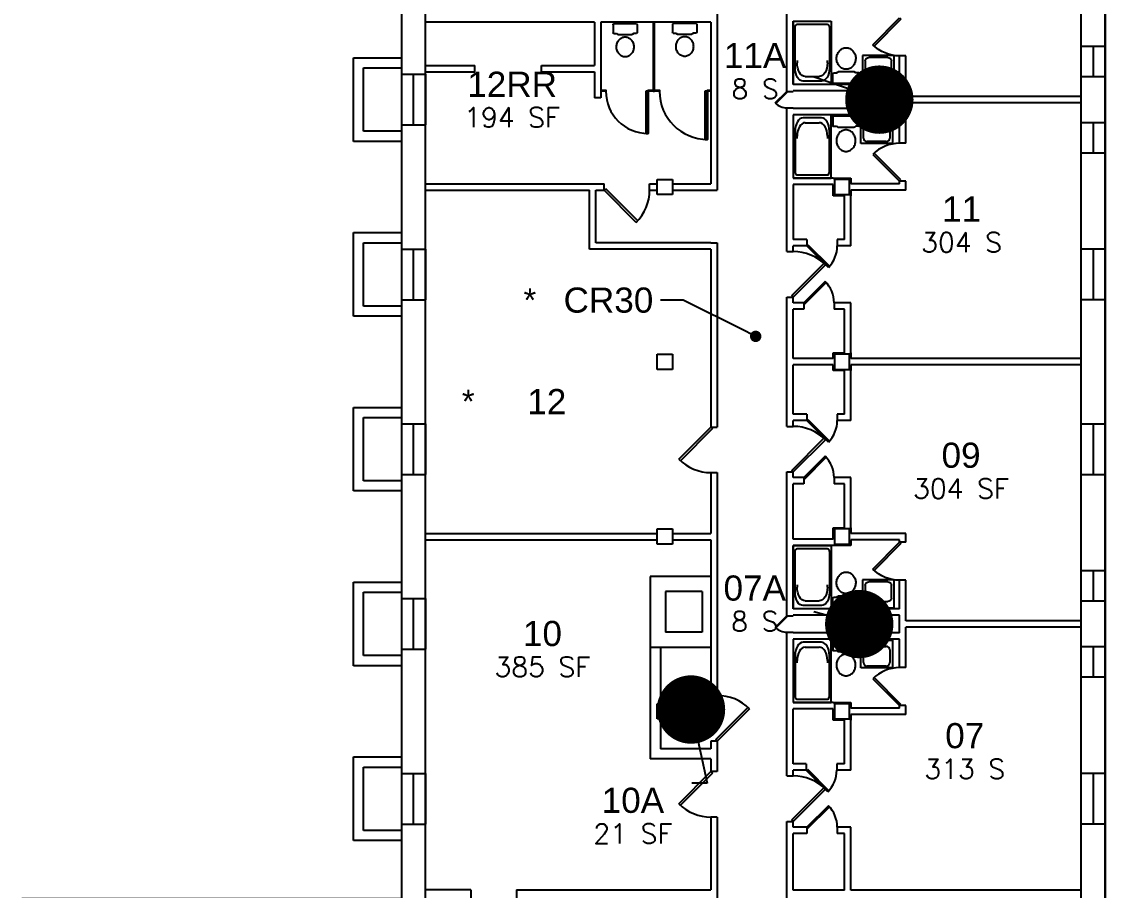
# Model space of a CAD drawing. Header units: inches. Extents: x 3065714 to 3066071, y 1244958 to 1245337.
# Drawn here: x 3065849.7 to 3065921, y 1245172.7 to 1245229.8 of the extents above; entities that cross this region are included whole.
import ezdxf
from ezdxf import colors
from ezdxf.entities.mleader import LeaderData, LeaderLine
from ezdxf.enums import TextEntityAlignment as Align
from ezdxf.math import Vec2, Vec3

# ---------------------------------------------------------------- set-up
doc = ezdxf.new("R2010")
doc.units = ezdxf.units.IN
doc.header["$MEASUREMENT"] = 0
for name, color, linetype in [('A-DOOR', 2, 'Continuous'), ('A-FLOR-TPTN', 3, 'Continuous'), ('A-GLAZ', 2, 'Continuous'), ('A-SPAC-ANOT', 7, 'Continuous'), ('A-SPAC-GROS', 6, 'Continuous'), ('A-SPAC-RMNO', 4, 'Continuous'), ('A-SPAC-RMTW', 4, 'Continuous'), ('A-WALL', 7, 'Continuous'), ('P-FIXT', 3, 'Continuous'), ('S-COLS', 5, 'Continuous')]:
    doc.layers.add(name, color=color, linetype=linetype)
doc.styles.add('FAI1', font='arial.ttf')
doc.styles.add('ROMANS', font='romans.shx')
doc.styles.add('SIMPLEX', font='simplex')
doc.styles.get("Standard").update_dxf_attribs({"font": 'arial.ttf'})
doc.dimstyles.get("Standard").update_dxf_attribs({"dimtxt": 0.18, "dimasz": 0.18, "dimexe": 0.18, "dimexo": 0.0625, "dimgap": 0.09, "dimtad": 0, "dimtih": 1, "dimtoh": 1, "dimdec": 4, "dimzin": 0, "dimdsep": 46, "dimtxsty": 'Standard', "dimcen": 0.09, "dimadec": 0, "dimazin": 0, "dimtfac": 1, "dimtdec": 4, "dimtofl": 0, "dimtmove": 0, "dimatfit": 3, "dimfxl": 1, "dimtolj": 1, "dimtzin": 0, "dimarcsym": 0})

# ---------------------------------------------------------------- blocks, each defined once
blk = doc.blocks.new('AB141')
for p, q in [((1, 0.5), (0, 0.5)), ((0, 0.5), (0, -0.5)), ((0.05, 0.395071), (0.05, -0.395071)), ((0.743209, 0.45), (0.104929, 0.45)), ((0.624759, 0.4), (0.660817, 0.4)), ((1, -0.5), (1, 0.5)), ((0.874759, 0.186058), (0.874759, -0.186058)), ((0.95, -0.243209), (0.95, 0.243209)), ((0, -0.5), (1, -0.5)), ((0.104929, -0.45), (0.743209, -0.45)), ((0.660817, -0.4), (0.624759, -0.4))]:
    blk.add_line(p, q)
for centre, radius, start, end in [((0.104929, 0.395071), 0.054929, 90, 180), ((0.660817, 0.186058), 0.213942, 0, 90), ((0.743209, 0.243209), 0.206791, 0, 90), ((0.660817, -0.186058), 0.213942, 270, 0), ((0.743209, -0.243209), 0.206791, 270, 0), ((0.104929, -0.395071), 0.054929, 180, 270)]:
    blk.add_arc(centre, radius, start, end)
blk = doc.blocks.new('AD131')
for p, q in [((0.03333, -0.475023), (0.03333, 0.475023)), ((0.05833, 0.500023), (0.298978, 0.500023)), ((0.323978, 0.475023), (0.323978, 0.362171)), ((0.323978, 0.362171), (0.354249, 0.298611)), ((0.354249, 0.298611), (0.354249, -0.298611)), ((0.323978, -0.362171), (0.354249, -0.298611)), ((0.05833, -0.500023), (0.298978, -0.500023)), ((0.323978, -0.475023), (0.323978, -0.362171))]:
    blk.add_line(p, q)
blk.add_lwpolyline([(1.033321, -0.002131, 0.084445), (1.00948, 0.138025, 0.091522), (0.944276, 0.252035, 0.103706), (0.835094, 0.337134, 0.134256), (0.729302, 0.357313, 0.114344), (0.615596, 0.330966, 0.103706), (0.514328, 0.252035, 0.091522), (0.449124, 0.138025, 0.084445), (0.425283, -0.002131, 0.084445), (0.449124, -0.142287, 0.091522), (0.514328, -0.256296, 0.103706), (0.615596, -0.335228, 0.114344), (0.729302, -0.361575, 0.114344), (0.843008, -0.335228, 0.103706), (0.944276, -0.256296, 0.091522), (1.00948, -0.142287, 0.084445)], format="xyb", close=True)
for centre, start, end in [((0.05833, 0.475023), 90, 180), ((0.298978, 0.475023), 0, 90), ((0.05833, -0.475023), 180, 270), ((0.298978, -0.475023), 270, 0)]:
    blk.add_arc(centre, 0.025, start, end)
blk = doc.blocks.new('AC141')
for p, q in [((0, 0.5), (1, 0.5)), ((0, -0.5), (0, 0.5)), ((0.346581, 0.4183), (0.810283, 0.4183)), ((1, 0.5), (1, -0.5)), ((0.0753, 0.12255), (0.145017, 0.12255)), ((0.0753, -0.12255), (0.0753, 0.12255)), ((0.145017, 0.12255), (0.145017, -0.12255)), ((0.226581, -0.2983), (0.226581, 0.2983)), ((0.930283, 0.2983), (0.930283, -0.2983)), ((0.145017, -0.12255), (0.0753, -0.12255)), ((1, -0.5), (0, -0.5)), ((0.810283, -0.4183), (0.346581, -0.4183))]:
    blk.add_line(p, q)
for centre, start, end in [((0.346581, 0.2983), 90, 180), ((0.810283, 0.2983), 0, 90), ((0.346581, -0.2983), 180, 270), ((0.810283, -0.2983), 270, 0)]:
    blk.add_arc(centre, 0.12, start, end)
blk = doc.blocks.new('ADO101')
for p, q in [((0.465624, -0.034373), (-0.240645, 0.671896)), ((-0.207108, 0.707105), (0.499997, 0)), ((0.499997, 0), (0.465624, -0.034373))]:
    blk.add_line(p, q)
blk.add_arc((0.499997, 0), 0.999997, 135, 180)
blk = doc.blocks.new('AWI002')
blk.add_line((-0.5, -1), (0.5, -1))
blk = doc.blocks.new('ADO001')
for p, q in [((0.207106, 0.707105), (-0.499999, 0)), ((-0.465625, -0.034373), (0.240643, 0.671896)), ((-0.499999, 0), (-0.465625, -0.034373))]:
    blk.add_line(p, q)
blk.add_arc((-0.499999, 0), 0.999997, 0, 45)
blk = doc.blocks.new('FMGRM1')
at = {"style": 'FAI1'}
for tag, p in [('DATA1', (0, -0.2836)), ('DATA2', (0, -0.443)), ('DATA3', (0, -0.6024)), ('DATA4', (0, -0.7618)), ('DATA5', (0, -0.9213))]:
    blk.add_attdef(tag, text='', height=0.1172, dxfattribs=at).set_placement(p, align=Align.CENTER)
at = {"layer": 'A-SPAC-RMNO', "style": 'FAI1'}
blk.add_attdef('RMNUMB', text='', height=0.16, dxfattribs=at).set_placement((0, 0), align=Align.MIDDLE)
blk = doc.blocks.new('AE141')
for p, q in [((0.5, 0), (0.451, 0)), ((0.451, 0), (0.451, -1)), ((0.5, -1), (0.451, -1))]:
    blk.add_line(p, q)
blk.add_arc((0.5, 0), 1, 180, 270)
at = {"linetype": 'Continuous'}
for points in [[(0.451, 0), (0.451, -1), (0.451, -1, 1), (0.451, 0, 1)], [(0.5, 0, 1), (0.5, -1, 1), (0.451, -1, 1), (0.451, 0, 1)], [(0.5, 0), (0.5, 0, 1), (0.451, 0, 1), (0.451, 0)], [(0.5, 0), (0.5, -1), (0.451, -0.999), (0.451, 0)], [(0.5, 0), (0.5, -1), (0.5, -1, 1), (0.5, 0, 1)], [(0.5, -1), (0.5, -1, 1), (0.451, -1, 1), (0.451, -0.999)]]:
    blk.add_3dface(points, dxfattribs=at)
blk = doc.blocks.new('_Dot')
at = {"color": 0, "linetype": 'ByBlock', "lineweight": -2}
blk.add_line((-0.5, 0), (-1, 0), dxfattribs=at)
at = {"color": 0, "linetype": 'ByBlock', "const_width": 0.5}
blk.add_lwpolyline([(-0.25, 0, 1), (0.25, 0, 1)], format="xyb", close=True, dxfattribs=at)
blk = doc.blocks.new('SEECHART')
blk.add_text('*', height=0.15).set_placement((0, 0), align=Align.MIDDLE_CENTER)

msp = doc.modelspace()

# ---------------------------------------------------------------- linework, layer by layer
at = {"layer": 'A-FLOR-TPTN'}
for points in [[(3065891.251, 1245229.798), (3065891.251, 1245225.261), (3065891.334, 1245225.261), (3065891.334, 1245229.798)], [(3065887.808, 1245225.345), (3065888.141, 1245225.345), (3065888.141, 1245225.261), (3065887.808, 1245225.261)], [(3065891.251, 1245225.261), (3065890.917, 1245225.261), (3065890.917, 1245225.345), (3065891.251, 1245225.345)], [(3065891.334, 1245225.345), (3065891.667, 1245225.345), (3065891.667, 1245225.261), (3065891.334, 1245225.261)], [(3065895.047, 1245225.261), (3065894.834, 1245225.261), (3065894.834, 1245225.345), (3065895.058, 1245225.345)]]:
    msp.add_lwpolyline(points, dxfattribs=at)
at = {"layer": 'A-GLAZ'}
for p, q in [((3065919.432, 1245226.215), (3065919.432, 1245228.215)), ((3065921.016, 1245226.215), (3065921.016, 1245228.215)), ((3065874.683, 1245226.382), (3065874.683, 1245223.048)), ((3065876.266, 1245226.382), (3065876.266, 1245223.048)), ((3065919.432, 1245221.215), (3065919.432, 1245223.215)), ((3065921.016, 1245221.215), (3065921.016, 1245223.215)), ((3065874.683, 1245214.882), (3065874.683, 1245211.548)), ((3065876.266, 1245214.882), (3065876.266, 1245211.548)), ((3065919.432, 1245211.548), (3065919.432, 1245214.882)), ((3065921.016, 1245211.548), (3065921.016, 1245214.882)), ((3065874.683, 1245203.382), (3065874.683, 1245200.048)), ((3065876.266, 1245203.382), (3065876.266, 1245200.048)), ((3065919.432, 1245200.048), (3065919.432, 1245203.382)), ((3065921.016, 1245200.048), (3065921.016, 1245203.382)), ((3065919.432, 1245191.715), (3065919.432, 1245193.715)), ((3065921.016, 1245191.715), (3065921.016, 1245193.715)), ((3065874.683, 1245191.882), (3065874.683, 1245188.548)), ((3065876.266, 1245191.882), (3065876.266, 1245188.548)), ((3065919.432, 1245186.715), (3065919.432, 1245188.715)), ((3065921.016, 1245186.715), (3065921.016, 1245188.715)), ((3065874.683, 1245180.382), (3065874.683, 1245177.048)), ((3065876.266, 1245180.382), (3065876.266, 1245177.048)), ((3065919.432, 1245177.048), (3065919.432, 1245180.382)), ((3065921.016, 1245177.048), (3065921.016, 1245180.382))]:
    msp.add_line(p, q, dxfattribs=at)
at = {"layer": 'A-SPAC-GROS'}
msp.add_lwpolyline([(3065874.683, 1245172.132), (3065849.683, 1245172.132), (3065849.683, 1245162.132), (3065874.683, 1245162.132), (3065874.683, 1245126.632), (3065895.064, 1245126.632), (3065900.564, 1245126.632), (3065921.016, 1245126.632), (3065921.016, 1245312.465), (3065917.016, 1245312.465), (3065917.016, 1245321.465), (3065902.349, 1245321.465), (3065893.349, 1245321.465), (3065888.683, 1245321.465), (3065888.683, 1245312.465), (3065874.683, 1245312.465)], close=True, dxfattribs=at)
at = {"layer": 'A-WALL'}
for p, q in [((3065874.683, 1245312.465), (3065874.683, 1245169.548)), ((3065921.016, 1245312.465), (3065921.016, 1245169.724)), ((3065876.266, 1245169.548), (3065876.266, 1245310.882)), ((3065919.432, 1245169.724), (3065919.432, 1245310.866)), ((3065900.058, 1245225.257), (3065900.058, 1245234.715)), ((3065895.474, 1245230.491), (3065895.474, 1245218.757)), ((3065887.391, 1245229.798), (3065876.266, 1245229.798)), ((3065887.391, 1245229.798), (3065887.391, 1245226.965)), ((3065895.058, 1245229.798), (3065887.808, 1245229.798)), ((3065887.808, 1245229.798), (3065887.808, 1245224.84)), ((3065895.058, 1245229.798), (3065895.058, 1245219.173)), ((3065900.474, 1245229.882), (3065900.474, 1245225.715)), ((3065921.016, 1245228.215), (3065919.432, 1245228.215)), ((3065907.891, 1245227.59), (3065907.474, 1245227.59)), ((3065907.474, 1245225.715), (3065907.474, 1245227.59)), ((3065907.891, 1245224.923), (3065907.891, 1245227.59)), ((3065871.516, 1245221.965), (3065871.516, 1245227.465)), ((3065871.516, 1245227.465), (3065874.683, 1245227.465)), ((3065872.183, 1245222.632), (3065872.183, 1245226.798)), ((3065872.183, 1245226.798), (3065874.683, 1245226.798)), ((3065874.683, 1245226.382), (3065876.266, 1245226.382)), ((3065887.391, 1245226.548), (3065887.391, 1245224.84)), ((3065921.016, 1245226.215), (3065919.432, 1245226.215)), ((3065907.474, 1245225.715), (3065900.474, 1245225.715)), ((3065887.808, 1245224.84), (3065887.391, 1245224.84)), ((3065900.058, 1245225.257), (3065900.474, 1245225.257)), ((3065900.474, 1245225.298), (3065900.474, 1245225.257)), ((3065907.474, 1245225.298), (3065900.474, 1245225.298)), ((3065907.474, 1245224.132), (3065907.474, 1245225.298)), ((3065919.432, 1245224.923), (3065907.891, 1245224.923)), ((3065900.058, 1245214.715), (3065900.058, 1245224.173)), ((3065900.058, 1245224.173), (3065900.474, 1245224.173)), ((3065900.474, 1245224.173), (3065900.474, 1245224.132)), ((3065907.474, 1245224.132), (3065900.474, 1245224.132)), ((3065919.432, 1245224.507), (3065907.891, 1245224.507)), ((3065907.891, 1245221.84), (3065907.891, 1245224.507)), ((3065907.474, 1245223.715), (3065900.474, 1245223.715)), ((3065900.474, 1245223.715), (3065900.474, 1245219.548)), ((3065907.474, 1245221.84), (3065907.474, 1245223.715)), ((3065919.432, 1245223.215), (3065921.016, 1245223.215)), ((3065874.683, 1245222.632), (3065872.183, 1245222.632)), ((3065874.683, 1245223.048), (3065876.266, 1245223.048)), ((3065874.683, 1245221.965), (3065871.516, 1245221.965)), ((3065907.891, 1245221.84), (3065907.474, 1245221.84)), ((3065919.432, 1245221.215), (3065921.016, 1245221.215)), ((3065876.266, 1245219.173), (3065888.016, 1245219.173)), ((3065888.016, 1245218.757), (3065888.016, 1245219.173)), ((3065891.016, 1245218.757), (3065891.016, 1245219.173)), ((3065891.016, 1245219.173), (3065891.516, 1245219.173)), ((3065892.516, 1245219.173), (3065895.058, 1245219.173)), ((3065903.099, 1245219.548), (3065900.474, 1245219.548)), ((3065903.099, 1245219.132), (3065900.474, 1245219.132)), ((3065900.474, 1245219.132), (3065900.474, 1245215.507)), ((3065903.099, 1245219.548), (3065904.266, 1245219.548)), ((3065903.099, 1245218.382), (3065903.099, 1245219.132)), ((3065904.266, 1245219.548), (3065904.266, 1245219.173)), ((3065904.266, 1245219.548), (3065904.266, 1245219.173)), ((3065907.474, 1245219.173), (3065904.266, 1245219.173)), ((3065907.891, 1245219.34), (3065907.474, 1245219.34)), ((3065907.474, 1245219.173), (3065907.474, 1245219.34)), ((3065907.891, 1245218.757), (3065907.891, 1245219.34)), ((3065876.266, 1245218.757), (3065887.058, 1245218.757)), ((3065887.058, 1245214.882), (3065887.058, 1245218.757)), ((3065887.474, 1245215.298), (3065887.474, 1245218.757)), ((3065887.474, 1245218.757), (3065888.016, 1245218.757)), ((3065891.016, 1245218.757), (3065891.516, 1245218.757)), ((3065892.516, 1245218.757), (3065895.058, 1245218.757)), ((3065895.058, 1245218.757), (3065895.474, 1245218.757)), ((3065903.849, 1245218.382), (3065903.099, 1245218.382)), ((3065903.849, 1245215.507), (3065903.849, 1245218.382)), ((3065904.266, 1245215.09), (3065904.266, 1245218.757)), ((3065904.266, 1245218.757), (3065904.266, 1245218.382)), ((3065907.891, 1245218.757), (3065904.266, 1245218.757)), ((3065871.516, 1245210.465), (3065871.516, 1245215.965)), ((3065871.516, 1245215.965), (3065874.683, 1245215.965)), ((3065901.37, 1245215.507), (3065900.474, 1245215.507)), ((3065901.37, 1245215.507), (3065901.37, 1245215.09)), ((3065903.849, 1245215.507), (3065903.37, 1245215.507)), ((3065903.37, 1245215.507), (3065903.37, 1245215.09)), ((3065872.183, 1245211.132), (3065872.183, 1245215.298)), ((3065872.183, 1245215.298), (3065874.683, 1245215.298)), ((3065874.683, 1245214.882), (3065876.266, 1245214.882)), ((3065895.058, 1245214.882), (3065887.058, 1245214.882)), ((3065895.058, 1245215.298), (3065887.474, 1245215.298)), ((3065895.058, 1245215.298), (3065895.474, 1245215.298)), ((3065895.058, 1245214.882), (3065895.058, 1245203.173)), ((3065895.474, 1245215.298), (3065895.474, 1245203.173)), ((3065900.058, 1245214.715), (3065900.474, 1245214.715)), ((3065900.474, 1245214.715), (3065900.474, 1245215.09)), ((3065901.37, 1245215.09), (3065900.474, 1245215.09)), ((3065904.266, 1245215.09), (3065903.37, 1245215.09)), ((3065921.016, 1245214.882), (3065919.432, 1245214.882)), ((3065874.683, 1245211.132), (3065872.183, 1245211.132)), ((3065874.683, 1245211.548), (3065876.266, 1245211.548)), ((3065900.058, 1245211.715), (3065900.474, 1245211.715)), ((3065900.058, 1245203.215), (3065900.058, 1245211.715)), ((3065900.474, 1245211.34), (3065900.474, 1245211.715)), ((3065901.162, 1245211.34), (3065900.474, 1245211.34)), ((3065901.162, 1245211.34), (3065901.162, 1245210.923)), ((3065904.266, 1245211.34), (3065903.162, 1245211.34)), ((3065903.162, 1245211.34), (3065903.162, 1245210.923)), ((3065904.266, 1245207.673), (3065904.266, 1245211.34)), ((3065921.016, 1245211.548), (3065919.432, 1245211.548)), ((3065874.683, 1245210.465), (3065871.516, 1245210.465)), ((3065900.474, 1245207.673), (3065900.474, 1245210.923)), ((3065901.162, 1245210.923), (3065900.474, 1245210.923)), ((3065903.849, 1245210.923), (3065903.162, 1245210.923)), ((3065903.849, 1245208.048), (3065903.849, 1245210.923)), ((3065903.099, 1245207.673), (3065900.474, 1245207.673)), ((3065903.099, 1245208.048), (3065903.849, 1245208.048)), ((3065903.099, 1245207.673), (3065903.099, 1245208.048)), ((3065904.266, 1245208.048), (3065904.266, 1245207.673)), ((3065919.432, 1245207.673), (3065904.266, 1245207.673)), ((3065900.474, 1245204.007), (3065900.474, 1245207.257)), ((3065903.099, 1245207.257), (3065900.474, 1245207.257)), ((3065903.099, 1245206.882), (3065903.099, 1245207.257)), ((3065903.849, 1245206.882), (3065903.099, 1245206.882)), ((3065903.849, 1245204.007), (3065903.849, 1245206.882)), ((3065919.432, 1245207.257), (3065904.266, 1245207.257)), ((3065904.266, 1245203.59), (3065904.266, 1245207.257)), ((3065904.266, 1245207.257), (3065904.266, 1245206.882)), ((3065871.516, 1245198.965), (3065871.516, 1245204.465)), ((3065871.516, 1245204.465), (3065874.683, 1245204.465)), ((3065901.37, 1245204.007), (3065900.474, 1245204.007)), ((3065901.37, 1245204.007), (3065901.37, 1245203.59)), ((3065903.849, 1245204.007), (3065903.37, 1245204.007)), ((3065903.37, 1245204.007), (3065903.37, 1245203.59)), ((3065872.183, 1245199.632), (3065872.183, 1245203.798)), ((3065872.183, 1245203.798), (3065874.683, 1245203.798)), ((3065874.683, 1245203.382), (3065876.266, 1245203.382)), ((3065900.474, 1245203.215), (3065900.474, 1245203.59)), ((3065901.37, 1245203.59), (3065900.474, 1245203.59)), ((3065904.266, 1245203.59), (3065903.37, 1245203.59)), ((3065919.432, 1245203.382), (3065921.016, 1245203.382)), ((3065895.058, 1245203.173), (3065895.474, 1245203.173)), ((3065900.058, 1245203.215), (3065900.474, 1245203.215)), ((3065874.683, 1245200.048), (3065876.266, 1245200.048)), ((3065895.058, 1245200.173), (3065895.058, 1245196.173)), ((3065895.058, 1245200.173), (3065895.474, 1245200.173)), ((3065895.474, 1245200.173), (3065895.474, 1245185.507)), ((3065900.058, 1245200.215), (3065900.474, 1245200.215)), ((3065900.058, 1245190.757), (3065900.058, 1245200.215)), ((3065900.474, 1245199.84), (3065900.474, 1245200.215)), ((3065901.162, 1245199.84), (3065900.474, 1245199.84)), ((3065901.162, 1245199.84), (3065901.162, 1245199.423)), ((3065904.266, 1245199.84), (3065903.162, 1245199.84)), ((3065903.162, 1245199.84), (3065903.162, 1245199.423)), ((3065904.266, 1245196.173), (3065904.266, 1245199.84)), ((3065919.432, 1245200.048), (3065921.016, 1245200.048)), ((3065874.683, 1245198.965), (3065871.516, 1245198.965)), ((3065874.683, 1245199.632), (3065872.183, 1245199.632)), ((3065900.474, 1245195.798), (3065900.474, 1245199.423)), ((3065901.162, 1245199.423), (3065900.474, 1245199.423)), ((3065903.849, 1245199.423), (3065903.162, 1245199.423)), ((3065903.849, 1245196.548), (3065903.849, 1245199.423)), ((3065876.266, 1245196.173), (3065891.516, 1245196.173)), ((3065892.516, 1245196.173), (3065895.058, 1245196.173)), ((3065903.099, 1245196.548), (3065903.849, 1245196.548)), ((3065903.099, 1245195.798), (3065903.099, 1245196.548)), ((3065904.266, 1245196.548), (3065904.266, 1245196.173)), ((3065907.891, 1245196.173), (3065904.266, 1245196.173)), ((3065907.891, 1245195.59), (3065907.891, 1245196.173)), ((3065876.266, 1245195.757), (3065891.516, 1245195.757)), ((3065892.516, 1245195.757), (3065895.058, 1245195.757)), ((3065895.058, 1245195.757), (3065895.058, 1245185.507)), ((3065903.099, 1245195.798), (3065900.474, 1245195.798)), ((3065903.099, 1245195.382), (3065900.474, 1245195.382)), ((3065900.474, 1245195.382), (3065900.474, 1245191.215)), ((3065904.266, 1245195.382), (3065903.099, 1245195.382)), ((3065904.266, 1245195.757), (3065904.266, 1245195.382)), ((3065907.474, 1245195.757), (3065904.266, 1245195.757)), ((3065907.474, 1245195.59), (3065907.474, 1245195.757)), ((3065907.891, 1245195.59), (3065907.474, 1245195.59)), ((3065891.058, 1245193.34), (3065891.058, 1245188.673)), ((3065895.058, 1245193.34), (3065891.058, 1245193.34)), ((3065921.016, 1245193.715), (3065919.432, 1245193.715)), ((3065871.516, 1245187.465), (3065871.516, 1245192.965)), ((3065871.516, 1245192.965), (3065874.683, 1245192.965)), ((3065907.891, 1245193.09), (3065907.474, 1245193.09)), ((3065907.474, 1245191.215), (3065907.474, 1245193.09)), ((3065907.891, 1245190.423), (3065907.891, 1245193.09)), ((3065872.183, 1245188.132), (3065872.183, 1245192.298)), ((3065872.183, 1245192.298), (3065874.683, 1245192.298)), ((3065874.683, 1245191.882), (3065876.266, 1245191.882)), ((3065892.058, 1245192.34), (3065892.058, 1245189.673)), ((3065894.474, 1245192.34), (3065892.058, 1245192.34)), ((3065894.474, 1245192.34), (3065894.474, 1245189.673)), ((3065907.474, 1245191.215), (3065900.474, 1245191.215)), ((3065921.016, 1245191.715), (3065919.432, 1245191.715)), ((3065900.058, 1245190.757), (3065900.474, 1245190.757)), ((3065900.474, 1245190.798), (3065900.474, 1245190.757)), ((3065907.474, 1245190.798), (3065900.474, 1245190.798)), ((3065907.474, 1245189.632), (3065907.474, 1245190.798)), ((3065919.432, 1245190.423), (3065907.891, 1245190.423)), ((3065919.432, 1245190.007), (3065907.891, 1245190.007)), ((3065907.891, 1245187.34), (3065907.891, 1245190.007)), ((3065894.474, 1245189.673), (3065892.058, 1245189.673)), ((3065900.058, 1245180.215), (3065900.058, 1245189.673)), ((3065900.058, 1245189.673), (3065900.474, 1245189.673)), ((3065900.474, 1245189.673), (3065900.474, 1245189.632)), ((3065907.474, 1245189.632), (3065900.474, 1245189.632)), ((3065907.474, 1245189.215), (3065900.474, 1245189.215)), ((3065900.474, 1245189.215), (3065900.474, 1245185.048)), ((3065907.474, 1245187.34), (3065907.474, 1245189.215)), ((3065874.683, 1245188.548), (3065876.266, 1245188.548)), ((3065895.058, 1245188.673), (3065891.058, 1245188.673)), ((3065891.058, 1245188.673), (3065891.058, 1245181.34)), ((3065891.724, 1245188.673), (3065891.724, 1245184.965)), ((3065921.016, 1245188.715), (3065919.432, 1245188.715)), ((3065874.683, 1245188.132), (3065872.183, 1245188.132)), ((3065874.683, 1245187.465), (3065871.516, 1245187.465)), ((3065907.891, 1245187.34), (3065907.474, 1245187.34)), ((3065921.016, 1245186.715), (3065919.432, 1245186.715)), ((3065895.474, 1245185.507), (3065895.058, 1245185.507)), ((3065903.099, 1245185.048), (3065900.474, 1245185.048)), ((3065903.099, 1245185.048), (3065904.266, 1245185.048)), ((3065904.266, 1245185.048), (3065904.266, 1245184.673)), ((3065904.266, 1245185.048), (3065904.266, 1245184.673)), ((3065907.891, 1245184.84), (3065907.474, 1245184.84)), ((3065907.474, 1245184.673), (3065907.474, 1245184.84)), ((3065907.891, 1245184.257), (3065907.891, 1245184.84)), ((3065900.474, 1245181.007), (3065900.474, 1245184.632)), ((3065903.099, 1245184.632), (3065900.474, 1245184.632)), ((3065903.099, 1245183.882), (3065903.099, 1245184.632)), ((3065907.474, 1245184.673), (3065904.266, 1245184.673)), ((3065904.266, 1245180.59), (3065904.266, 1245184.257)), ((3065904.266, 1245184.257), (3065904.266, 1245183.882)), ((3065907.891, 1245184.257), (3065904.266, 1245184.257)), ((3065891.724, 1245183.965), (3065891.724, 1245182.007)), ((3065903.849, 1245183.882), (3065903.099, 1245183.882)), ((3065903.849, 1245181.007), (3065903.849, 1245183.882)), ((3065895.058, 1245182.007), (3065891.724, 1245182.007)), ((3065895.058, 1245182.507), (3065895.058, 1245182.007)), ((3065895.474, 1245182.507), (3065895.058, 1245182.507)), ((3065895.474, 1245182.507), (3065895.474, 1245180.507)), ((3065871.516, 1245175.965), (3065871.516, 1245181.465)), ((3065871.516, 1245181.465), (3065874.683, 1245181.465)), ((3065895.058, 1245181.34), (3065891.058, 1245181.34)), ((3065895.058, 1245181.34), (3065895.058, 1245180.507)), ((3065872.183, 1245176.632), (3065872.183, 1245180.798)), ((3065872.183, 1245180.798), (3065874.683, 1245180.798)), ((3065895.474, 1245180.507), (3065895.058, 1245180.507)), ((3065901.333, 1245181.007), (3065900.474, 1245181.007)), ((3065900.474, 1245180.215), (3065900.474, 1245180.59)), ((3065901.333, 1245180.59), (3065900.474, 1245180.59)), ((3065901.333, 1245181.007), (3065901.333, 1245180.59)), ((3065903.849, 1245181.007), (3065903.333, 1245181.007)), ((3065903.333, 1245181.007), (3065903.333, 1245180.59)), ((3065904.266, 1245180.59), (3065903.333, 1245180.59)), ((3065874.683, 1245180.382), (3065876.266, 1245180.382)), ((3065900.058, 1245180.215), (3065900.474, 1245180.215)), ((3065921.016, 1245180.382), (3065919.432, 1245180.382)), ((3065874.683, 1245177.048), (3065876.266, 1245177.048)), ((3065895.474, 1245177.507), (3065895.058, 1245177.507)), ((3065895.058, 1245177.507), (3065895.058, 1245172.715)), ((3065895.474, 1245177.507), (3065895.474, 1245170.569)), ((3065900.058, 1245177.215), (3065900.474, 1245177.215)), ((3065900.058, 1245170.628), (3065900.058, 1245177.215)), ((3065900.474, 1245176.84), (3065900.474, 1245177.215)), ((3065901.37, 1245176.84), (3065900.474, 1245176.84)), ((3065901.37, 1245176.84), (3065901.37, 1245176.423)), ((3065904.266, 1245176.84), (3065903.37, 1245176.84)), ((3065903.37, 1245176.84), (3065903.37, 1245176.423)), ((3065904.266, 1245172.711), (3065904.266, 1245176.84)), ((3065921.016, 1245177.048), (3065919.432, 1245177.048)), ((3065874.683, 1245176.632), (3065872.183, 1245176.632)), ((3065900.474, 1245172.711), (3065900.474, 1245176.423)), ((3065901.37, 1245176.423), (3065900.474, 1245176.423)), ((3065903.849, 1245176.423), (3065903.37, 1245176.423)), ((3065903.849, 1245172.711), (3065903.849, 1245176.423)), ((3065874.683, 1245175.965), (3065871.516, 1245175.965)), ((3065879.248, 1245172.715), (3065876.266, 1245172.715)), ((3065879.248, 1245172.715), (3065879.248, 1245171.382)), ((3065882.248, 1245172.715), (3065895.058, 1245172.715)), ((3065882.248, 1245172.715), (3065882.248, 1245171.382)), ((3065903.849, 1245172.711), (3065900.474, 1245172.711)), ((3065919.432, 1245172.711), (3065904.266, 1245172.711))]:
    msp.add_line(p, q, dxfattribs=at)
at = {"layer": 'A-WALL', "flags": 128}
for points in [[(3065876.266, 1245226.965), (3065879.516, 1245226.965)], [(3065879.516, 1245226.548), (3065879.516, 1245226.965)], [(3065883.891, 1245226.965), (3065887.391, 1245226.965)], [(3065883.891, 1245226.548), (3065883.891, 1245226.965)], [(3065876.266, 1245226.548), (3065879.516, 1245226.548)], [(3065883.891, 1245226.548), (3065887.391, 1245226.548)]]:
    msp.add_lwpolyline(points, dxfattribs=at)
at = {"layer": 'S-COLS'}
for p, q in [((3065891.516, 1245219.465), (3065892.516, 1245219.465)), ((3065891.516, 1245218.465), (3065891.516, 1245219.465)), ((3065892.516, 1245219.465), (3065892.516, 1245218.465)), ((3065903.183, 1245219.465), (3065903.183, 1245218.465)), ((3065904.183, 1245219.465), (3065903.183, 1245219.465)), ((3065904.183, 1245218.465), (3065904.183, 1245219.465)), ((3065892.516, 1245218.465), (3065891.516, 1245218.465)), ((3065903.183, 1245218.465), (3065904.183, 1245218.465)), ((3065891.516, 1245207.965), (3065892.516, 1245207.965)), ((3065891.516, 1245206.965), (3065891.516, 1245207.965)), ((3065892.516, 1245207.965), (3065892.516, 1245206.965)), ((3065903.183, 1245207.965), (3065903.183, 1245206.965)), ((3065904.183, 1245207.965), (3065903.183, 1245207.965)), ((3065904.183, 1245206.965), (3065904.183, 1245207.965)), ((3065892.516, 1245206.965), (3065891.516, 1245206.965)), ((3065903.183, 1245206.965), (3065904.183, 1245206.965)), ((3065891.516, 1245196.465), (3065892.516, 1245196.465)), ((3065891.516, 1245195.465), (3065891.516, 1245196.465)), ((3065892.516, 1245196.465), (3065892.516, 1245195.465)), ((3065903.183, 1245196.465), (3065903.183, 1245195.465)), ((3065904.183, 1245196.465), (3065903.183, 1245196.465)), ((3065904.183, 1245195.465), (3065904.183, 1245196.465)), ((3065892.516, 1245195.465), (3065891.516, 1245195.465)), ((3065903.183, 1245195.465), (3065904.183, 1245195.465)), ((3065891.516, 1245184.965), (3065892.516, 1245184.965)), ((3065891.516, 1245183.965), (3065891.516, 1245184.965)), ((3065892.516, 1245184.965), (3065892.516, 1245183.965)), ((3065903.183, 1245184.965), (3065903.183, 1245183.965)), ((3065904.183, 1245184.965), (3065903.183, 1245184.965)), ((3065904.183, 1245183.965), (3065904.183, 1245184.965)), ((3065892.516, 1245183.965), (3065891.516, 1245183.965)), ((3065903.183, 1245183.965), (3065904.183, 1245183.965))]:
    msp.add_line(p, q, dxfattribs=at)

# ---------------------------------------------------------------- block references
at = {"layer": 'A-DOOR'}
for name, p, xscale, yscale, zscale, rotation in [('ADO001', (3065907.474, 1245228.84), -2.5, 2.5, 6.666666666666666, 90.00000000000007), ('ADO101', (3065900.058, 1245224.715), 1.083333333333333, 1.083333333333333, 6.666666666666666, 90), ('ADO001', (3065907.474, 1245220.59), 2.5, 2.5, 6.666666666666666, 90), ('ADO101', (3065889.516, 1245218.757), 3.000009000027006, 3.000009000027006, 10.00003000009002, 180), ('ADO101', (3065900.474, 1245213.215), 3, 3, 6.666666666666666, 270), ('ADO101', (3065902.37, 1245215.09), 2, 2, 6.666666666666666, 180), ('ADO101', (3065902.37, 1245203.59), 2, 2, 6.666666666666666, 180), ('ADO101', (3065895.058, 1245201.673), 3, 3, 6.666666666666666, 90), ('ADO101', (3065900.474, 1245201.715), 3, 3, 6.666666666666666, 270), ('ADO001', (3065907.474, 1245194.34), -2.5, 2.5, 6.666666666666666, 90.00000000000007), ('ADO101', (3065900.058, 1245190.215), 1.083333333333333, 1.083333333333333, 6.666666666666666, 90), ('ADO001', (3065907.474, 1245186.09), 2.5, 2.5, 6.666666666666666, 90), ('ADO101', (3065895.474, 1245184.007), 3, 3, 6.666666666666666, 270), ('ADO101', (3065895.058, 1245179.007), 3, 3, 6.666666666666666, 90), ('ADO101', (3065902.333, 1245180.59), 2, 2, 6.666666666666666, 180), ('ADO101', (3065900.474, 1245178.715), 3, 3, 6.666666666666666, 270)]:
    msp.add_blockref(name, p, dxfattribs=dict(at, xscale=xscale, yscale=yscale, zscale=zscale, rotation=rotation))
at = {"layer": 'A-DOOR', "xscale": 2, "yscale": 2, "zscale": 6.666666666666666}
for p in [(3065902.162, 1245211.34), (3065902.162, 1245199.84), (3065902.37, 1245176.84)]:
    msp.add_blockref('ADO001', p, dxfattribs=at)
at = {"layer": 'A-FLOR-TPTN', "rotation": 359.9995806169268}
for p, xscale, yscale, zscale in [((3065889.529, 1245225.261), 2.776406042523943, 2.776406042523943, 4.383799014511515), ((3065893.251, 1245225.261), 3.166666666666648, 3.166666666666648, 5)]:
    msp.add_blockref('AE141', p, dxfattribs=dict(at, xscale=xscale, yscale=yscale, zscale=zscale))
at = {"layer": 'A-GLAZ', "zscale": 3}
for p, xscale, yscale, rotation in [((3065921.016, 1245227.215), 2, 0.7917717499999999, 270), ((3065874.683, 1245224.715), 3.333333333333333, 0.7916666666666666, 90), ((3065921.016, 1245222.215), 2, 0.7917717499999999, 270), ((3065874.683, 1245213.215), 3.333333333333333, 0.7916666666666666, 90), ((3065921.016, 1245213.215), 3.333333333333333, 0.7917717499999999, 270), ((3065874.683, 1245201.715), 3.333333333333333, 0.7916666666666666, 90), ((3065921.016, 1245201.715), 3.333333333333333, 0.7917717499999999, 270), ((3065921.016, 1245192.715), 2, 0.7917717499999999, 270), ((3065874.683, 1245190.215), 3.333333333333333, 0.7916666666666666, 90), ((3065921.016, 1245187.715), 2, 0.7917717499999999, 270), ((3065874.683, 1245178.715), 3.333333333333333, 0.7916666666666666, 90), ((3065921.016, 1245178.715), 3.333333333333333, 0.7917717499999999, 270)]:
    msp.add_blockref('AWI002', p, dxfattribs=dict(at, xscale=xscale, yscale=yscale, rotation=rotation))
at = {"layer": 'A-SPAC-ANOT', "xscale": 10.34166666666667, "yscale": 10.34166666666667, "zscale": 10.34166666666667}
for p in [(3065883.136, 1245211.523), (3065879.078, 1245204.856)]:
    msp.add_blockref('SEECHART', p, dxfattribs=at)
at = {"layer": 'A-SPAC-RMTW'}
ref = msp.add_blockref('FMGRM1', (3065897.961, 1245227.612), dxfattribs=dict(at, xscale=10.34166666666666, yscale=10.34166666666666, zscale=10.34166666666666))
ref.add_attrib('RMNUMB', '11A', dxfattribs={"layer": 'A-SPAC-RMNO', "height": 1.6547, "style": 'FAI1'}).set_placement((3065897.961, 1245227.612), align=Align.MIDDLE)
ref = msp.add_blockref('FMGRM1', (3065881.967, 1245225.735), dxfattribs=dict(at, xscale=10.34166666666667, yscale=10.34166666666667, zscale=10.34166666666667))
ref.add_attrib('RMNUMB', '12RR', dxfattribs={"layer": 'A-SPAC-RMNO', "height": 1.6547, "style": 'FAI1'}).set_placement((3065881.967, 1245225.735), align=Align.MIDDLE)
ref = msp.add_blockref('FMGRM1', (3065911.553, 1245217.515), dxfattribs=dict(at, xscale=10.34166666666666, yscale=10.34166666666666, zscale=10.34166666666666))
ref.add_attrib('RMNUMB', '11', dxfattribs={"layer": 'A-SPAC-RMNO', "height": 1.6547, "style": 'FAI1'}).set_placement((3065911.553, 1245217.515), align=Align.MIDDLE)
ref = msp.add_blockref('FMGRM1', (3065888.307, 1245211.523), dxfattribs=dict(at, xscale=10.34166666666666, yscale=10.34166666666666, zscale=10.34166666666666))
ref.add_attrib('RMNUMB', 'CR30', dxfattribs={"layer": 'A-SPAC-RMNO', "height": 1.6547, "style": 'FAI1'}).set_placement((3065888.307, 1245211.523), align=Align.MIDDLE)
ref = msp.add_blockref('FMGRM1', (3065884.249, 1245204.856), dxfattribs=dict(at, xscale=10.34166666666666, yscale=10.34166666666666, zscale=10.34166666666666))
ref.add_attrib('RMNUMB', '12', dxfattribs={"layer": 'A-SPAC-RMNO', "height": 1.6547, "style": 'FAI1'}).set_placement((3065884.249, 1245204.856), align=Align.MIDDLE)
ref = msp.add_blockref('FMGRM1', (3065911.52, 1245201.318), dxfattribs=dict(at, xscale=10.34166666666666, yscale=10.34166666666666, zscale=10.34166666666666))
ref.add_attrib('RMNUMB', '09', dxfattribs={"layer": 'A-SPAC-RMNO', "height": 1.6547, "style": 'FAI1'}).set_placement((3065911.52, 1245201.318), align=Align.MIDDLE)
ref = msp.add_blockref('FMGRM1', (3065897.939, 1245192.578), dxfattribs=dict(at, xscale=10.34166666666666, yscale=10.34166666666666, zscale=10.34166666666666))
ref.add_attrib('RMNUMB', '07A', dxfattribs={"layer": 'A-SPAC-RMNO', "height": 1.6547, "style": 'FAI1'}).set_placement((3065897.939, 1245192.578), align=Align.MIDDLE)
ref = msp.add_blockref('FMGRM1', (3065883.964, 1245189.589), dxfattribs=dict(at, xscale=10.34166666666666, yscale=10.34166666666666, zscale=10.34166666666666))
ref.add_attrib('RMNUMB', '10', dxfattribs={"layer": 'A-SPAC-RMNO', "height": 1.6547, "style": 'FAI1'}).set_placement((3065883.964, 1245189.589), align=Align.MIDDLE)
ref = msp.add_blockref('FMGRM1', (3065911.761, 1245182.867), dxfattribs=dict(at, xscale=10.34166666666666, yscale=10.34166666666666, zscale=10.34166666666666))
ref.add_attrib('RMNUMB', '07', dxfattribs={"layer": 'A-SPAC-RMNO', "height": 1.6547, "style": 'FAI1'}).set_placement((3065911.761, 1245182.867), align=Align.MIDDLE)
ref = msp.add_blockref('FMGRM1', (3065889.918, 1245178.614), dxfattribs=dict(at, xscale=10.34166666666666, yscale=10.34166666666666, zscale=10.34166666666666))
ref.add_attrib('RMNUMB', '10A', dxfattribs={"layer": 'A-SPAC-RMNO', "height": 1.6547, "style": 'FAI1'}).set_placement((3065889.918, 1245178.614), align=Align.MIDDLE)
at = {"layer": 'P-FIXT', "xscale": -2.166666666666667, "yscale": 1.583333333333333}
for p, rotation in [((3065889.406, 1245229.761), 89.99999846476567), ((3065893.325, 1245229.793), 90.00000153523435)]:
    msp.add_blockref('AD131', p, dxfattribs=dict(at, rotation=rotation))
at = {"layer": 'P-FIXT'}
for name, p, xscale, yscale, zscale, rotation in [('AB141', (3065901.724, 1245229.882), -4.166666666666666, 2.5, 1.5, 90), ('AD131', (3065903.959, 1245225.715), -2.333333333333333, 1.75, 1.416666666666667, 270), ('AC141', (3065906.074, 1245225.776), -1.833333333333333, 2.083333333333333, 0.75, 270), ('AB141', (3065901.724, 1245219.548), 4.166666666666666, 2.5, 1.5, 90), ('AD131', (3065903.948, 1245223.715), 2.333333333333333, 1.75, 1.416666666666667, 270), ('AC141', (3065905.967, 1245223.654), 1.833333333333333, 2.083333333333333, 0.75, 270), ('AB141', (3065901.724, 1245195.382), -4.166666666666666, 2.5, 1.5, 90), ('AD131', (3065903.959, 1245191.215), -2.333333333333333, 1.75, 1.416666666666667, 270), ('AC141', (3065906.074, 1245191.276), -1.833333333333333, 2.083333333333333, 0.75, 270), ('AB141', (3065901.724, 1245185.048), 4.166666666666666, 2.5, 1.5, 90), ('AD131', (3065903.948, 1245189.215), 2.333333333333333, 1.75, 1.416666666666667, 270), ('AC141', (3065905.967, 1245189.154), 1.833333333333333, 2.083333333333333, 0.75, 270)]:
    msp.add_blockref(name, p, dxfattribs=dict(at, xscale=xscale, yscale=yscale, zscale=zscale, rotation=rotation))

# ---------------------------------------------------------------- texts
at = {"layer": 'A-SPAC-ANOT', "style": 'ROMANS'}
for s, p in [('8 S', (3065897.961, 1245224.768)), ('194 SF', (3065881.967, 1245222.892)), ('304 S', (3065911.553, 1245214.671)), ('304 SF', (3065911.52, 1245198.474)), ('8 S', (3065897.939, 1245189.734)), ('385 SF', (3065883.964, 1245186.745)), ('313 S', (3065911.761, 1245180.023)), ('21 SF', (3065889.918, 1245175.77))]:
    msp.add_text(s, height=1.2927, dxfattribs=at).set_placement(p, align=Align.CENTER)

# ---------------------------------------------------------------- leaders
at = {"layer": 'A-SPAC-RMTW'}
for points in [[(3065906.141, 1245224.71), (3065901.839, 1245226.19)], [(3065904.817, 1245190.208), (3065901.817, 1245191.019)], [(3065893.743, 1245184.585), (3065894.813, 1245179.75), (3065893.796, 1245179.75)]]:
    msp.add_leader(points, dimstyle='Standard', override={"dimscale": 192, "dimasz": 0.09375, "dimlunit": 4, "dimtmove": 2, "dimldrblk": 'DotSmall'}, dxfattribs=at)
ml = msp.add_multileader_mtext('Standard', dxfattribs=at)
ml.set_content('', color=256, style='SIMPLEX')
ml.set_leader_properties()
ml.set_arrow_properties(name='DOT')
ml.build(insert=Vec2(0, 0))
ml.multileader.update_dxf_attribs({"text_left_attachment_type": 2, "text_right_attachment_type": 2, "dogleg_length": 0.0938, "arrow_head_size": 0.75, "scale": 192})
ctx = ml.context
ctx.base_point, ctx.scale, ctx.char_height, ctx.arrow_head_size, ctx.landing_gap_size, ctx.plane_origin = Vec3(3065890.724, 1245211.524), 192, 1.5, 0.75, 0.5, Vec3(3065898, 1245209.137)
ctx.left_attachment, ctx.right_attachment, ctx.text_align_type = 2, 2, 2
notes = []
notes.append((ctx, [(0, (1, 1, 0), (3065893.224, 1245211.524), (-1, 0), 1.5, [(0, [(3065898, 1245209.137)], 0, [])])]))
ctx.mtext.insert, ctx.mtext.alignment, ctx.mtext.flow_direction = Vec3(3065891.224, 1245212.274), 3, 5
for ctx, leaders in notes:
    for number, flags, end, landing, length, lines in leaders:
        leader = LeaderData()
        leader.index, (leader.has_last_leader_line, leader.has_dogleg_vector, leader.attachment_direction) = number, flags
        leader.last_leader_point, leader.dogleg_vector, leader.dogleg_length = Vec3(end), Vec3(landing), length
        for number, points, colour, breaks in lines:
            line = LeaderLine()
            line.index, line.vertices, line.color, line.breaks = number, Vec3.list(points), colors.encode_raw_color(colour), breaks
            leader.lines.append(line)
        ctx.leaders.append(leader)

doc.saveas('drawing.dxf')
